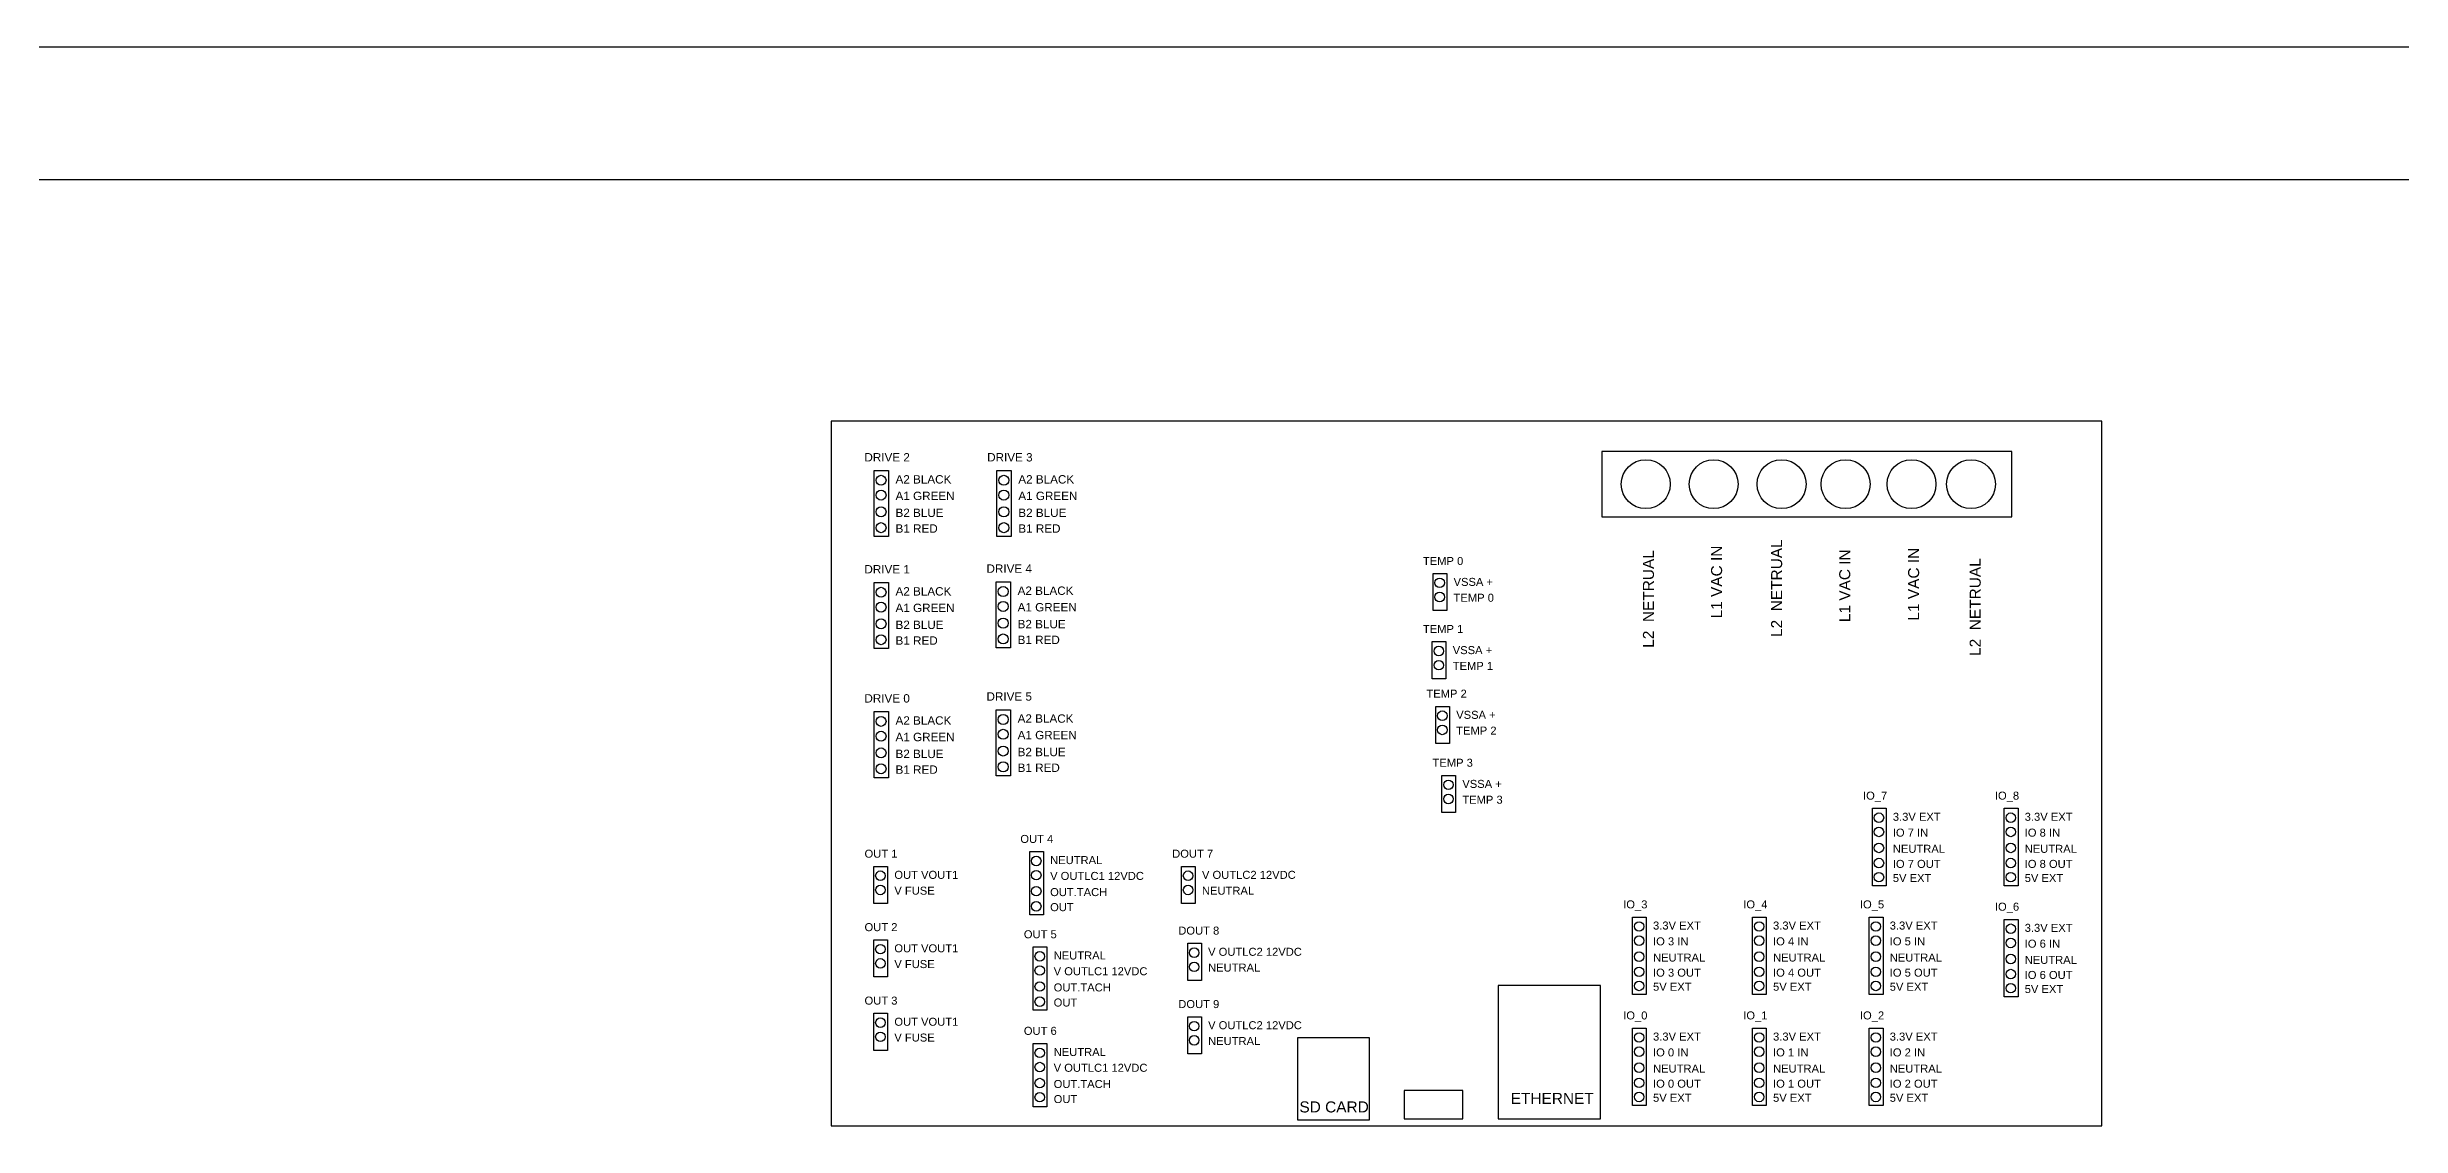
# Model space of a CAD drawing. Header units: inches. Extents: x 0 to 34.5, y 0 to 23.
# Drawn here: x 11.12 to 19.98, y 18.93 to 23 of the extents above; entities that cross this region are included whole.
import ezdxf
from ezdxf.enums import TextEntityAlignment as Align

# ---------------------------------------------------------------- set-up
doc = ezdxf.new("R2010")
doc.units = ezdxf.units.IN
doc.header["$MEASUREMENT"] = 0
doc.linetypes.add('ACAD_ISO03W100', pattern=[30, 12, -18])
doc.layers.add('Title Block', color=7, linetype='Continuous')
doc.styles.add('ISO Proportional', font='isocp.shx')
doc.styles.get("Standard").update_dxf_attribs({"font": 'Arial.ttf'})

# ---------------------------------------------------------------- blocks, each defined once
blk = doc.blocks.new('DUET 3')
for points in [[(1.9664, 4.6517), (5.2665, 4.6517), (5.2665, 6.4809), (1.9664, 6.4809)], [(3.9677, 6.2328), (5.0323, 6.2328), (5.0323, 6.4024), (3.9677, 6.4024)], [(2.0782, 6.3532), (2.1154, 6.3532), (2.1154, 6.1815), (2.0782, 6.1815)], [(2.3971, 6.3532), (2.4343, 6.3532), (2.4343, 6.1815), (2.3971, 6.1815)], [(2.0782, 6.0624), (2.1154, 6.0624), (2.1154, 5.8907), (2.0782, 5.8907)], [(2.3953, 6.0642), (2.4325, 6.0642), (2.4325, 5.8925), (2.3953, 5.8925)], [(3.5298, 6.086), (3.5654, 6.086), (3.5654, 5.9897), (3.5298, 5.9897)], [(3.5275, 5.9089), (3.5631, 5.9089), (3.5631, 5.8127), (3.5275, 5.8127)], [(2.0782, 5.7273), (2.1154, 5.7273), (2.1154, 5.5556), (2.0782, 5.5556)], [(2.3953, 5.7322), (2.4325, 5.7322), (2.4325, 5.5605), (2.3953, 5.5605)], [(3.5366, 5.7409), (3.5722, 5.7409), (3.5722, 5.6447), (3.5366, 5.6447)], [(3.5525, 5.5616), (3.5881, 5.5616), (3.5881, 5.4653), (3.5525, 5.4653)], [(4.6705, 5.4762), (4.706, 5.4762), (4.706, 5.275), (4.6705, 5.275)], [(5.013, 5.4762), (5.0486, 5.4762), (5.0486, 5.275), (5.013, 5.275)], [(2.0774, 5.3255), (2.113, 5.3255), (2.113, 5.2292), (2.0774, 5.2292)], [(2.4821, 5.3638), (2.5176, 5.3638), (2.5176, 5.1994), (2.4821, 5.1994)], [(2.8764, 5.3255), (2.912, 5.3255), (2.912, 5.2292), (2.8764, 5.2292)], [(2.0774, 5.1348), (2.113, 5.1348), (2.113, 5.0386), (2.0774, 5.0386)], [(4.0477, 5.1939), (4.0833, 5.1939), (4.0833, 4.9927), (4.0477, 4.9927)], [(4.3594, 5.1939), (4.395, 5.1939), (4.395, 4.9927), (4.3594, 4.9927)], [(4.6625, 5.1939), (4.6981, 5.1939), (4.6981, 4.9927), (4.6625, 4.9927)], [(5.013, 5.1879), (5.0486, 5.1879), (5.0486, 4.9867), (5.013, 4.9867)], [(2.4912, 5.1162), (2.5268, 5.1162), (2.5268, 4.9519), (2.4912, 4.9519)], [(2.8923, 5.1257), (2.9279, 5.1257), (2.9279, 5.0295), (2.8923, 5.0295)], [(3.699, 4.6699), (3.9644, 4.6699), (3.9644, 5.0162), (3.699, 5.0162)], [(2.0774, 4.9441), (2.113, 4.9441), (2.113, 4.8479), (2.0774, 4.8479)], [(2.8923, 4.9351), (2.9279, 4.9351), (2.9279, 4.8388), (2.8923, 4.8388)], [(4.0477, 4.9056), (4.0833, 4.9056), (4.0833, 4.7044), (4.0477, 4.7044)], [(4.3594, 4.9056), (4.395, 4.9056), (4.395, 4.7044), (4.3594, 4.7044)], [(4.6625, 4.9056), (4.6981, 4.9056), (4.6981, 4.7044), (4.6625, 4.7044)], [(2.4912, 4.8656), (2.5268, 4.8656), (2.5268, 4.7013), (2.4912, 4.7013)], [(3.1773, 4.6676), (3.3644, 4.6676), (3.3644, 4.88), (3.1773, 4.88)], [(3.4543, 4.6699), (3.6067, 4.6699), (3.6067, 4.7438), (3.4543, 4.7438)]]:
    blk.add_lwpolyline(points, close=True)
for centre, radius in [((4.0819, 6.3177), 0.0635), ((4.2582, 6.3177), 0.0635), ((4.4346, 6.3177), 0.0635), ((4.6008, 6.3177), 0.0635), ((4.7721, 6.3177), 0.0635), ((4.9266, 6.3177), 0.0635), ((2.0959, 6.3278), 0.013), ((2.0959, 6.2893), 0.013), ((2.4148, 6.3278), 0.013), ((2.4148, 6.2893), 0.013), ((2.0959, 6.2459), 0.013), ((2.4148, 6.2459), 0.013), ((2.0959, 6.2048), 0.013), ((2.4148, 6.2048), 0.013), ((2.4131, 6.0388), 0.013), ((3.5468, 6.0617), 0.0124), ((2.0959, 6.037), 0.013), ((2.0959, 5.9985), 0.013), ((2.4131, 6.0003), 0.013), ((3.5468, 6.0248), 0.0124), ((2.0959, 5.9551), 0.013), ((2.4131, 5.9569), 0.013), ((2.0959, 5.914), 0.013), ((2.4131, 5.9158), 0.013), ((3.5445, 5.8846), 0.0124), ((3.5445, 5.8477), 0.0124), ((2.0959, 5.7019), 0.013), ((2.4131, 5.7068), 0.013), ((3.5536, 5.7166), 0.0124), ((3.5536, 5.6798), 0.0124), ((2.0959, 5.6634), 0.013), ((2.0959, 5.62), 0.013), ((2.4131, 5.6683), 0.013), ((2.4131, 5.6249), 0.013), ((2.0959, 5.5789), 0.013), ((2.4131, 5.5838), 0.013), ((3.5695, 5.5373), 0.0124), ((3.5695, 5.5004), 0.0124), ((4.6874, 5.4518), 0.0124), ((5.0299, 5.4518), 0.0124), ((4.6874, 5.415), 0.0124), ((4.6874, 5.3734), 0.0124), ((5.0299, 5.415), 0.0124), ((5.0299, 5.3734), 0.0124), ((2.499, 5.3395), 0.0124), ((4.6874, 5.3341), 0.0124), ((5.0299, 5.3341), 0.0124), ((2.0944, 5.3012), 0.0124), ((2.0944, 5.2643), 0.0124), ((2.499, 5.3026), 0.0124), ((2.499, 5.2611), 0.0124), ((2.8934, 5.3012), 0.0124), ((2.8934, 5.2643), 0.0124), ((4.6874, 5.2975), 0.0124), ((5.0299, 5.2975), 0.0124), ((2.499, 5.2218), 0.0124), ((4.0647, 5.1695), 0.0124), ((4.0647, 5.1327), 0.0124), ((4.3764, 5.1695), 0.0124), ((4.3764, 5.1327), 0.0124), ((4.6794, 5.1695), 0.0124), ((4.6794, 5.1327), 0.0124), ((5.0299, 5.1635), 0.0124), ((5.0299, 5.1267), 0.0124), ((2.0944, 5.1105), 0.0124), ((2.0944, 5.0736), 0.0124), ((2.5082, 5.0919), 0.0124), ((2.9092, 5.1014), 0.0124), ((2.9092, 5.0646), 0.0124), ((4.0647, 5.0911), 0.0124), ((4.3764, 5.0911), 0.0124), ((4.6794, 5.0911), 0.0124), ((5.0299, 5.0851), 0.0124), ((2.5082, 5.0551), 0.0124), ((2.5082, 5.0135), 0.0124), ((4.0647, 5.0518), 0.0124), ((4.0647, 5.0152), 0.0124), ((4.3764, 5.0518), 0.0124), ((4.3764, 5.0152), 0.0124), ((4.6794, 5.0518), 0.0124), ((4.6794, 5.0152), 0.0124), ((5.0299, 5.0458), 0.0124), ((5.0299, 5.0092), 0.0124), ((2.5082, 4.9742), 0.0124), ((2.0944, 4.9198), 0.0124), ((2.0944, 4.883), 0.0124), ((2.9092, 4.9107), 0.0124), ((4.0647, 4.8813), 0.0124), ((4.3764, 4.8813), 0.0124), ((4.6794, 4.8813), 0.0124), ((2.5082, 4.8413), 0.0124), ((2.9092, 4.8739), 0.0124), ((4.0647, 4.8444), 0.0124), ((4.3764, 4.8444), 0.0124), ((4.6794, 4.8444), 0.0124), ((2.5082, 4.8044), 0.0124), ((2.5082, 4.7629), 0.0124), ((4.0647, 4.8029), 0.0124), ((4.0647, 4.7635), 0.0124), ((4.3764, 4.8029), 0.0124), ((4.3764, 4.7635), 0.0124), ((4.6794, 4.8029), 0.0124), ((4.6794, 4.7635), 0.0124), ((2.5082, 4.7262), 0.0124), ((4.0647, 4.7269), 0.0124), ((4.3764, 4.7269), 0.0124), ((4.6794, 4.7269), 0.0124)]:
    blk.add_circle(centre, radius)
at = {"attachment_point": 1}
for s, width, heights, insert, char_height in [('DRIVE 2', 1.139546, [0], (2.0528, 6.3984), 0.02171), ('DRIVE 3', 1.139546, [0], (2.3716, 6.3984), 0.02171), ('TEMP 0 ', 1.436945, [0.2248], (3.5032, 6.1287), 0.02078), ('DRIVE 1', 1.139546, [0], (2.0528, 6.1077), 0.02171), ('DRIVE 4', 1.139546, [0], (2.3699, 6.1094), 0.02171), ('TEMP 1', 1.436945, [0.2248], (3.5032, 5.9522), 0.02078), ('DRIVE 0', 1.139546, [0], (2.0528, 5.7725), 0.02171), ('DRIVE 5', 1.436945, [0.2248], (2.3699, 5.7774), 0.02171), ('TEMP 2', 1.436945, [0.2248], (3.5122, 5.7842), 0.02078), ('TEMP 3', 1.436945, [0.2248], (3.5281, 5.6049), 0.02078), ('IO_7\\P', 1.436945, [0.2248], (4.6461, 5.5195), 0.02078), ('IO_8\\P', 1.436945, [0.2248], (4.9886, 5.5195), 0.02078), ('OUT 4', 1.436945, [0.2248], (2.4577, 5.4071), 0.02078), ('OUT 1', 1.436945, [0.2248], (2.0531, 5.3688), 0.02078), ('DOUT 7', 1.436945, [0.2248], (2.852, 5.3688), 0.02078), ('IO_3\\P', 1.436945, [0.2248], (4.0233, 5.2372), 0.02078), ('IO_4\\P', 1.436945, [0.2248], (4.3351, 5.2372), 0.02078), ('IO_5', 1.436945, [0.2248], (4.6381, 5.2372), 0.02078), ('IO_6', 1.436945, [0.2248], (4.9886, 5.2312), 0.02078), ('OUT 2', 1.436945, [0.2248], (2.0531, 5.1781), 0.02078), ('OUT 5', 1.436945, [0.2248], (2.4668, 5.1596), 0.02078), ('DOUT 8', 1.436945, [0.2248], (2.8679, 5.1691), 0.02078), ('OUT 3', 1.436945, [0.2248], (2.0531, 4.9874), 0.02078), ('DOUT 9', 1.436945, [0.2248], (2.8679, 4.9784), 0.02078), ('OUT 6', 1.436945, [0.2248], (2.4668, 4.9089), 0.02078), ('IO_0', 1.436945, [0.2248], (4.0233, 4.9489), 0.02078), ('IO_1\\P', 1.436945, [0.2248], (4.3351, 4.9489), 0.02078), ('IO_2\\P', 1.436945, [0.2248], (4.6381, 4.9489), 0.02078)]:
    blk.add_mtext_dynamic_manual_height_columns(s, width=width, gutter_width=1, heights=heights, dxfattribs=dict(at, insert=insert, char_height=char_height))
for s, insert, char_height, width in [('A2 BLACK', (2.1336, 6.3411), 0.02171, 0.157059), ('A1 GREEN', (2.1336, 6.2982), 0.02171, 0.195956), ('A2 BLACK', (2.4525, 6.3411), 0.02171, 0.157059), ('A1 GREEN', (2.4525, 6.2982), 0.02171, 0.195956), ('A2 BLACK', (2.4507, 6.052), 0.02171, 0.157059), ('VSSA +', (3.5828, 6.0744), 0.02078, 0.150361), ('A2 BLACK', (2.1336, 6.0503), 0.02171, 0.157059), ('A1 GREEN', (2.1336, 6.0074), 0.02171, 0.195956), ('A1 GREEN', (2.4507, 6.0091), 0.02171, 0.195956), ('TEMP 0', (3.5828, 6.0333), 0.02078, 0.1876), ('VSSA +', (3.5806, 5.8973), 0.02078, 0.150361), ('TEMP 1', (3.5806, 5.8563), 0.02078, 0.1876), ('A2 BLACK', (2.1336, 5.7151), 0.02171, 0.157059), ('A2 BLACK', (2.4507, 5.7201), 0.02171, 0.157059), ('VSSA +', (3.5896, 5.7293), 0.02078, 0.150361), ('TEMP 2', (3.5896, 5.6883), 0.02078, 0.1876), ('A1 GREEN', (2.1336, 5.6722), 0.02171, 0.195956), ('A1 GREEN', (2.4507, 5.6772), 0.02171, 0.195956), ('VSSA +', (3.6055, 5.55), 0.02078, 0.150361), ('TEMP 3', (3.6055, 5.5089), 0.02078, 0.1876), ('3.3V EXT', (4.7235, 5.4646), 0.02078, 0.150361), ('3.3V EXT', (5.066, 5.4646), 0.02078, 0.150361), ('IO 7 IN', (4.7235, 5.4235), 0.02078, 0.1876), ('IO 8 IN', (5.066, 5.4235), 0.02078, 0.1876), ('NEUTRAL', (2.5351, 5.3522), 0.02078, 0.150361), ('V FUSE', (2.1305, 5.2728), 0.02078, 0.1876), ('OUT VOUT1', (2.1305, 5.3139), 0.02078, 0.263666), ('V OUTLC1 12VDC', (2.5351, 5.3111), 0.02078, 0.286826), ('V OUTLC2 12VDC', (2.9294, 5.3139), 0.02078, 0.247439), ('NEUTRAL', (2.9294, 5.2728), 0.02078, 0.327461), ('3.3V EXT', (4.1008, 5.1823), 0.02078, 0.150361), ('IO 3 IN', (4.1008, 5.1412), 0.02078, 0.1876), ('3.3V EXT', (4.4125, 5.1823), 0.02078, 0.150361), ('IO 4 IN', (4.4125, 5.1412), 0.02078, 0.1876), ('3.3V EXT', (4.7155, 5.1823), 0.02078, 0.150361), ('IO 5 IN', (4.7155, 5.1412), 0.02078, 0.1876), ('3.3V EXT', (5.066, 5.1763), 0.02078, 0.150361), ('IO 6 IN', (5.066, 5.1352), 0.02078, 0.1876), ('V FUSE', (2.1305, 5.0822), 0.02078, 0.1876), ('OUT VOUT1', (2.1305, 5.1232), 0.02078, 0.263666), ('NEUTRAL', (2.5443, 5.1046), 0.02078, 0.150361), ('V OUTLC2 12VDC', (2.9453, 5.1141), 0.02078, 0.247439), ('V OUTLC1 12VDC', (2.5443, 5.0636), 0.02078, 0.286826), ('NEUTRAL', (2.9453, 5.0731), 0.02078, 0.327461), ('V FUSE', (2.1305, 4.8915), 0.02078, 0.1876), ('OUT VOUT1', (2.1305, 4.9325), 0.02078, 0.263666), ('V OUTLC2 12VDC', (2.9453, 4.9235), 0.02078, 0.247439), ('3.3V EXT', (4.1008, 4.894), 0.02078, 0.150361), ('3.3V EXT', (4.4125, 4.894), 0.02078, 0.150361), ('3.3V EXT', (4.7155, 4.894), 0.02078, 0.150361), ('NEUTRAL', (2.5443, 4.854), 0.02078, 0.150361), ('NEUTRAL', (2.9453, 4.8824), 0.02078, 0.327461), ('IO 0 IN', (4.1008, 4.8529), 0.02078, 0.1876), ('IO 1 IN', (4.4125, 4.8529), 0.02078, 0.1876), ('IO 2 IN', (4.7155, 4.8529), 0.02078, 0.1876), ('V OUTLC1 12VDC', (2.5443, 4.813), 0.02078, 0.286826)]:
    blk.add_mtext(s, dxfattribs=dict(at, insert=insert, char_height=char_height, width=width))
for s, insert, char_height in [('B2 BLUE', (2.1336, 6.2543), 0.02171), ('B2 BLUE', (2.4525, 6.2543), 0.02171), ('B1 RED ', (2.1336, 6.2134), 0.02171), ('B1 RED ', (2.4525, 6.2134), 0.02171), ('B2 BLUE', (2.1336, 5.9635), 0.02171), ('B2 BLUE', (2.4507, 5.9653), 0.02171), ('B1 RED ', (2.1336, 5.9226), 0.02171), ('B1 RED ', (2.4507, 5.9244), 0.02171), ('B2 BLUE', (2.1336, 5.6284), 0.02171), ('B2 BLUE', (2.4507, 5.6333), 0.02171), ('B1 RED ', (2.1336, 5.5875), 0.02171), ('B1 RED ', (2.4507, 5.5924), 0.02171), ('NEUTRAL', (4.7235, 5.3815), 0.02078), ('NEUTRAL', (5.066, 5.3815), 0.02078), ('IO 7 OUT ', (4.7235, 5.3423), 0.02078), ('IO 8 OUT ', (5.066, 5.3423), 0.02078), ('OUT.TACH', (2.5351, 5.2691), 0.02078), ('5V EXT', (4.7235, 5.3057), 0.02078), ('5V EXT', (5.066, 5.3057), 0.02078), ('OUT ', (2.5351, 5.23), 0.02078), ('NEUTRAL', (4.1008, 5.0992), 0.02078), ('NEUTRAL', (4.4125, 5.0992), 0.02078), ('NEUTRAL', (4.7155, 5.0992), 0.02078), ('NEUTRAL', (5.066, 5.0932), 0.02078), ('OUT.TACH', (2.5443, 5.0216), 0.02078), ('5V EXT', (4.1008, 5.0234), 0.02078), ('IO 3 OUT ', (4.1008, 5.06), 0.02078), ('5V EXT', (4.4125, 5.0234), 0.02078), ('IO 4 OUT ', (4.4125, 5.06), 0.02078), ('5V EXT', (4.7155, 5.0234), 0.02078), ('IO 5 OUT ', (4.7155, 5.06), 0.02078), ('5V EXT', (5.066, 5.0174), 0.02078), ('IO 6 OUT ', (5.066, 5.054), 0.02078), ('OUT ', (2.5443, 4.9824), 0.02078), ('OUT.TACH', (2.5443, 4.7709), 0.02078), ('NEUTRAL', (4.1008, 4.8109), 0.02078), ('IO 0 OUT ', (4.1008, 4.7717), 0.02078), ('NEUTRAL', (4.4125, 4.8109), 0.02078), ('IO 1 OUT ', (4.4125, 4.7717), 0.02078), ('NEUTRAL', (4.7155, 4.8109), 0.02078), ('IO 2 OUT ', (4.7155, 4.7717), 0.02078), ('OUT ', (2.5443, 4.7318), 0.02078), ('5V EXT', (4.1008, 4.7351), 0.02078), ('5V EXT', (4.4125, 4.7351), 0.02078), ('5V EXT', (4.7155, 4.7351), 0.02078)]:
    blk.add_mtext(s, dxfattribs=dict(at, insert=insert, char_height=char_height))
at = {"char_height": 0.028649, "attachment_point": 1, "rotation": 90}
for s, width, heights, insert in [('\\pxqr;L2  NETRUAL', 0.539456, [0], (4.0746, 5.607)), ('\\pxqr;L1 VAC IN', 0.549237, [0.0743], (4.2515, 5.609)), ('\\pxqr;L2  NETRUAL', 0.567525, [0], (4.4074, 5.607)), ('\\pxqr;L1 VAC IN', 0.53959, [0.0743], (4.5843, 5.609)), ('\\pxqr;L1 VAC IN', 0.543646, [0.0743], (4.7632, 5.609)), ('\\pxqr;L2  NETRUAL', 0.518299, [0], (4.9231, 5.607))]:
    blk.add_mtext_dynamic_manual_height_columns(s, width=width, gutter_width=1, heights=heights, dxfattribs=dict(at, insert=insert))
at = {"linetype": 'ACAD_ISO03W100', "char_height": 0.02865, "attachment_point": 1}
for s, insert in [('SD CARD', (3.1825, 4.7153)), ('ETHERNET', (3.7312, 4.7374))]:
    blk.add_mtext_dynamic_manual_height_columns(s, width=1.459879, gutter_width=1, heights=[0], dxfattribs=dict(at, insert=insert))
blk = doc.blocks.new('Title Block')
at = {"layer": 'Title Block'}
for p, q in [((34.5, 23), (0, 23)), ((34, 22.5), (0.5, 22.5)), ((33, 22.5), (1.5, 22.5))]:
    blk.add_line(p, q, dxfattribs=at)
at = {"layer": 'Title Block', "style": 'ISO Proportional', "flags": 8}
for tag, p in [('DESIGNED_BY', (19.9859, 2.4186)), ('CHECKED_BY', (22.6552, 2.4186)), ('APPROVED_BY_DATE', (24.7407, 2.4186)), ('FILENAME', (27.9105, 2.4186)), ('DATE', (29.996, 2.4186)), ('SCALE', (32.4985, 2.4186)), ('EDITION', (31.2472, 0.7503)), ('SHEET', (32.4985, 0.7503))]:
    blk.add_attdef(tag, text='', height=0.2085, dxfattribs=at).set_placement(p, align=Align.MIDDLE_LEFT)
for tag, height, p in [('TITLE', 0.4171, (30.0377, 1.7513)), ('OWNER', 0.4171, (22.7065, 1.3683)), ('DRAWING_NUMBER', 0.2503, (28.5779, 0.9171))]:
    blk.add_attdef(tag, text='', height=height, dxfattribs=at).set_placement(p, align=Align.MIDDLE)

msp = doc.modelspace()

# ---------------------------------------------------------------- block references
at = {"linetype": 'Continuous', "ltscale": 0.079}
msp.add_blockref('Title Block', (-0.0037, -0.0047), dxfattribs=at)
at = {"xscale": 1.449748448139349, "yscale": 1.449748448139349, "zscale": 1.449748448139349}
msp.add_blockref('DUET 3', (11.2203, 12.1911), dxfattribs=at)

doc.saveas('drawing.dxf')
